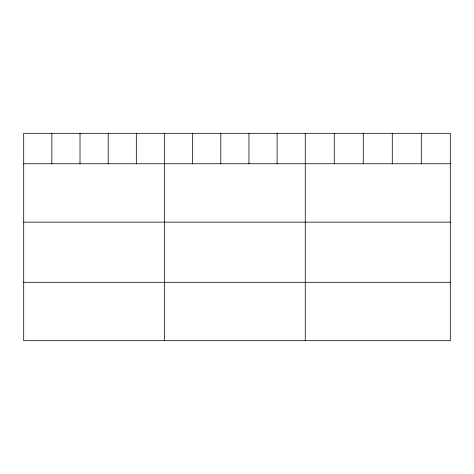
<?xml version="1.0" encoding="UTF-8"?>
<svg xmlns="http://www.w3.org/2000/svg" width="474" height="474" viewBox="0 0 474 474"><rect width="100%" height="100%" fill="white"/><g stroke="black" fill="none" stroke-linecap="round" stroke-linejoin="round"><path stroke-width="0.71" d="M450.3 163.749L450.3 340.693L23.7 340.693L23.7 133.307L450.3 133.307L450.3 163.749L23.7 163.749M23.7 222.14L450.3 222.14M23.7 282.303L450.3 282.303M421.291 133.307L421.291 163.749M392.282 133.307L392.282 163.749M363.274 133.307L363.274 163.749M334.265 133.307L334.265 163.749M305.256 133.307L305.256 340.693M277.1 133.307L277.1 163.749M248.945 133.307L248.945 163.749M220.789 133.307L220.789 163.749M192.634 133.307L192.634 163.749M164.478 133.307L164.478 340.693M136.322 133.307L136.322 163.749M108.167 133.307L108.167 163.749M80.011 133.307L80.011 163.749M51.856 133.307L51.856 163.749"/></g></svg>
